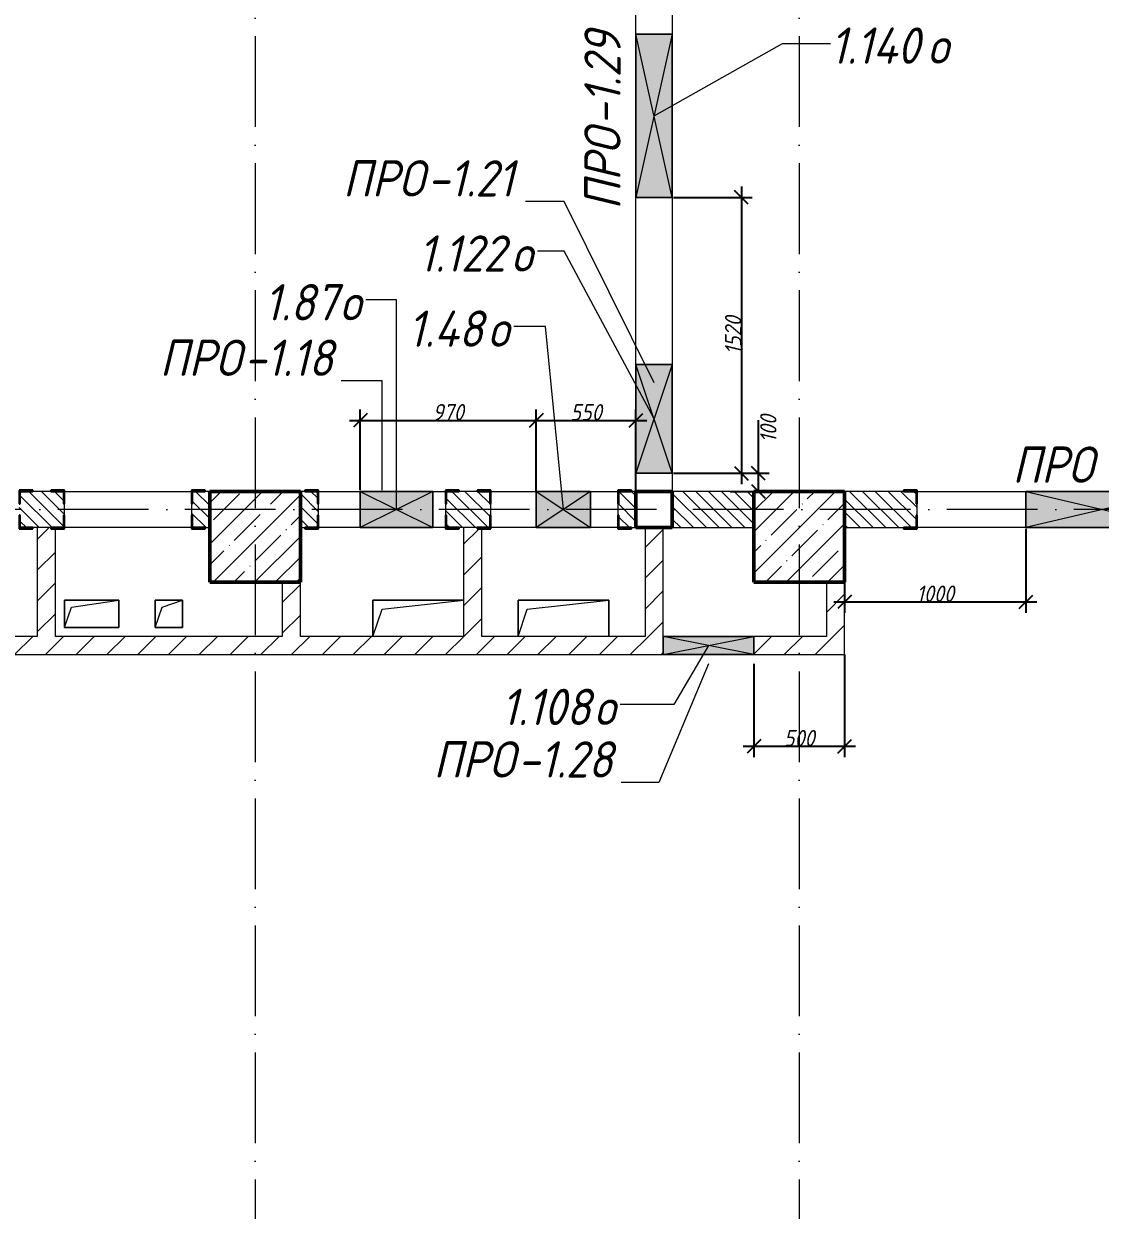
# Model space of a CAD drawing. Header units: millimetres. Extents: x -12989 to 629078, y -109036 to 555275.
# Drawn here: x 538688 to 544623, y 325110 to 331650 of the extents above; entities that cross this region are included whole.
import ezdxf

# ---------------------------------------------------------------- set-up
doc = ezdxf.new("R2010")
doc.units = ezdxf.units.MM
doc.linetypes.add('50_200_ШТРИХ_1Т_ш5_п1_п1_', pattern=[700, 500, -100, 0, -100])
for name, color, linetype, lineweight in [('A-____-____-DIMS', 7, 'Continuous', 9), ('A-DETL-GENF-OTLN', 7, 'Continuous', 9), ('A-FLOR-____-OTLN', 7, 'Continuous', 9), ('A-GENM-____-IDEN', 7, 'Continuous', 9), ('A-GENM-____-MCUT', 7, 'Continuous', 25), ('A-GENM-____-OTLN', 7, 'Continuous', 9), ('A-GENM-____-OTLN-1', 7, 'Continuous', 25), ('A-GLAZ-____-IDEN', 7, 'Continuous', 9), ('A-GLAZ-____-OTLN', 7, 'Continuous', 9), ('A-WALL-____-MCUT', 7, 'Continuous', 13), ('A-WALL-____-PATT-1', 7, 'Continuous', 9), ('A-WALL-FNSH-MCUT-1', 7, 'Continuous', 9), ('I-WALL-____-OTLN', 7, 'Continuous', 9), ('S-COLS-____-MCUT', 7, 'Continuous', 50), ('S-COLS-____-OTLN', 7, 'Continuous', 9), ('S-GRID-____-OTLN-1', 7, '50_200_ШТРИХ_1Т_ш5_п1_п1_', 9)]:
    doc.layers.add(name, color=color, linetype=linetype, lineweight=lineweight)
doc.styles.add('ISOCPEUR_I_11', font='isocpeui.ttf', dxfattribs={"width": 0.9, "height": 200})
doc.styles.add('ISOCPEUR_I_7', font='isocpeui.ttf', dxfattribs={"width": 0.9, "height": 90})
doc.dimstyles.new('ISO-1_8_0_9К_СРЕДНИЙ_Кладочные_1', dxfattribs={"dimscale": 304.8, "dimtxt": 89.638306, "dimasz": 0.246063, "dimexe": 0.19685, "dimexo": 0, "dimgap": 0, "dimtad": 1, "dimdec": 3, "dimrnd": 0.001, "dimdsep": 46, "dimtxsty": 'ISOCPEUR_I_7', "dimblk1": 'OBLIQUE', "dimblk2": 'OBLIQUE', "dimsah": 1, "dimcen": 0.09, "dimdle": 0.19685, "dimazin": 0, "dimtfac": 1, "dimtdec": 4, "dimtix": 1, "dimtmove": 0, "dimatfit": 3, "dimfxl": 1, "dimtvp": 1, "dimtolj": 1, "dimtzin": 0, "dimarcsym": 2})
doc.dimstyles.new('ISO-1_8_0_9К_СРЕДНИЙ_Кладочные_2', dxfattribs={"dimscale": 304.8, "dimtxt": 89.638306, "dimasz": 0.246063, "dimexe": 0.19685, "dimexo": 0, "dimgap": 0, "dimtad": 1, "dimdec": 3, "dimrnd": 0.001, "dimdsep": 46, "dimtxsty": 'ISOCPEUR_I_7', "dimblk1": 'OBLIQUE', "dimblk2": 'OBLIQUE', "dimsah": 1, "dimcen": 0.09, "dimdle": 0.19685, "dimazin": 0, "dimtfac": 1, "dimtdec": 4, "dimtix": 1, "dimtmove": 1, "dimatfit": 3, "dimfxl": 1, "dimtvp": 1, "dimtolj": 1, "dimtzin": 0, "dimarcsym": 2})
pattern_1 = [(135, (513013.31, 265891.49), (-35.35534, -35.35534), [])]
pattern_2 = [(45, (513013.31, 265891.49), (-84.85281, 84.85281), [])]

# ---------------------------------------------------------------- blocks, each defined once
blk = doc.blocks.new('BSC_Колонна _Прямоугольная - 500х500-V17-АР1_План отверстий 1 этажа в осях 1-64_Ю-ЯЯ')
at = {"layer": 'S-COLS-____-OTLN'}
h = blk.add_hatch(dxfattribs=at)
h.set_pattern_fill('FP_23', color=256, style=0, pattern_type=2)
h.set_pattern_definition([(45, (-26950, -62931.04), (-114.04925, 114.04925), []), (45, (-26835.95, -62931.04), (-114.04925, 114.04925), [201.613, -40.323, 3.353, -36.97])])
h.paths.add_polyline_path([(-250, -250), (250, -250), (250, 250), (-250, 250)], flags=0)
at = {"layer": 'S-COLS-____-MCUT'}
for p, q in [((250, 250), (-250, 250)), ((-250, 250), (-250, -250)), ((250, -250), (250, 250)), ((-250, -250), (250, -250))]:
    blk.add_line(p, q, dxfattribs=at)
blk = doc.blocks.new('BSC_Колонна _Прямоугольная - 500х500-V53-АР1_План отверстий 1 этажа в осях 1-64_Ю-ЯЯ')
at = {"layer": 'S-COLS-____-OTLN'}
h = blk.add_hatch(dxfattribs=at)
h.set_pattern_fill('FP_60', color=256, style=0, pattern_type=2)
h.set_pattern_definition([(45, (-29950, -62931.04), (-114.04925, 114.04925), []), (45, (-29835.95, -62931.04), (-114.04925, 114.04925), [201.613, -40.323, 3.353, -36.97])])
h.paths.add_polyline_path([(-250, -250), (250, -250), (250, 250), (-250, 250)], flags=0)
at = {"layer": 'S-COLS-____-MCUT'}
for p, q in [((250, 250), (-250, 250)), ((-250, 250), (-250, -250)), ((250, -250), (250, 250)), ((-250, -250), (250, -250))]:
    blk.add_line(p, q, dxfattribs=at)
blk = doc.blocks.new('Фахверк_СКБ_Уголок - 200_4010-27904266-АР1_План отверстий 1 этажа в осях 1-64_Ю-ЯЯ')
at = {"layer": 'A-GENM-____-MCUT'}
for p, q in [((125, 156), (50, 156)), ((50, 156), (50, 150)), ((50, 150), (119, 150)), ((119, 150), (119, 81)), ((125, 81), (125, 156)), ((119, 81), (125, 81)), ((125, 19), (119, 19)), ((119, 19), (119, -50)), ((125, -56), (125, 19)), ((119, -50), (50, -50)), ((50, -50), (50, -56)), ((50, -56), (125, -56))]:
    blk.add_line(p, q, dxfattribs=at)
blk = doc.blocks.new('Фахверк_СКБ_Уголок - 200_4010_1-27904659-АР1_План отверстий 1 этажа в осях 1-64_Ю-ЯЯ')
at = {"layer": 'A-GENM-____-MCUT'}
for p, q in [((125, 156), (50, 156)), ((50, 156), (50, 150)), ((50, 150), (119, 150)), ((119, 150), (119, 81)), ((125, 81), (125, 156)), ((119, 81), (125, 81)), ((125, 19), (119, 19)), ((119, 19), (119, -50)), ((125, -56), (125, 19)), ((119, -50), (50, -50)), ((50, -50), (50, -56)), ((50, -56), (125, -56))]:
    blk.add_line(p, q, dxfattribs=at)
blk = doc.blocks.new('Фахверк_СКБ_Уголок - 200_4010_1-27904896-АР1_План отверстий 1 этажа в осях 1-64_Ю-ЯЯ')
at = {"layer": 'A-GENM-____-MCUT'}
for p, q in [((200, 156), (125, 156)), ((125, 156), (125, 81)), ((131, 81), (131, 150)), ((131, 150), (200, 150)), ((200, 150), (200, 156)), ((125, 81), (131, 81)), ((131, 19), (125, 19)), ((125, 19), (125, -56)), ((131, -50), (131, 19)), ((125, -56), (200, -56)), ((200, -50), (131, -50)), ((200, -56), (200, -50))]:
    blk.add_line(p, q, dxfattribs=at)
blk = doc.blocks.new('Фахверк_СКБ_Уголок - 200_4010-27904286-АР1_План отверстий 1 этажа в осях 1-64_Ю-ЯЯ')
at = {"layer": 'A-GENM-____-MCUT'}
for p, q in [((200, 156), (125, 156)), ((125, 156), (125, 81)), ((131, 81), (131, 150)), ((131, 150), (200, 150)), ((200, 150), (200, 156)), ((125, 81), (131, 81)), ((131, 19), (125, 19)), ((125, 19), (125, -56)), ((131, -50), (131, 19)), ((125, -56), (200, -56)), ((200, -50), (131, -50)), ((200, -56), (200, -50))]:
    blk.add_line(p, q, dxfattribs=at)
blk = doc.blocks.new('AR_Отверстие прямоугольное _в плите_ - AR_Отверстие прямоугольное _в плите_-30229432-АР1_План отверстий 1 этажа в осях 1-64_Ю-ЯЯ')
at = {"layer": 'A-GENM-____-OTLN'}
for p, q in [((250, 100), (-250, 100)), ((-250, 100), (-250, -100)), ((-200, 50), (250, 100)), ((-250, -100), (-200, 50))]:
    blk.add_line(p, q, dxfattribs=at)
blk = doc.blocks.new('AR_Отверстие прямоугольное _в плите_ - AR_Отверстие прямоугольное _в плите_-V177-АР1_План отверстий 1 этажа в осях 1-64_Ю-ЯЯ')
at = {"layer": 'A-GENM-____-OTLN'}
for p, q in [((250, 100), (-250, 100)), ((-250, 100), (-250, -100)), ((-200, 50), (250, 100)), ((250, -100), (250, 100)), ((-250, -100), (-200, 50))]:
    blk.add_line(p, q, dxfattribs=at)
blk = doc.blocks.new('AR_Отверстие прямоугольное _в плите_ - AR_Отверстие прямоугольное _в плите_-30229441-АР1_План отверстий 1 этажа в осях 1-64_Ю-ЯЯ')
at = {"layer": 'A-GENM-____-OTLN'}
for p, q in [((150, 75), (-150, 75)), ((-150, 75), (-150, -75)), ((-112.5, 37.5), (150, 75)), ((150, -75), (150, 75)), ((-150, -75), (-112.5, 37.5)), ((-150, -75), (150, -75))]:
    blk.add_line(p, q, dxfattribs=at)
blk = doc.blocks.new('AR_Отверстие прямоугольное _в плите_ - AR_Отверстие прямоугольное _в плите_-30423627-АР1_План отверстий 1 этажа в осях 1-64_Ю-ЯЯ')
at = {"layer": 'A-GENM-____-OTLN'}
for p, q in [((75, 75), (-75, 75)), ((-75, 75), (-75, -75)), ((-37.5, 37.5), (75, 75)), ((75, -75), (75, 75)), ((-75, -75), (-37.5, 37.5)), ((-75, -75), (75, -75))]:
    blk.add_line(p, q, dxfattribs=at)
blk = doc.blocks.new('BSC_Колонна _Прямоугольная1 - 200х200 _металл_-35201515-АР1_План отверстий 1 этажа в осях 1-64_Ю-ЯЯ')
at = {"layer": 'S-COLS-____-MCUT'}
for p, q in [((100, 100), (-100, 100)), ((-100, 100), (-100, -100)), ((100, -100), (100, 100)), ((-100, -100), (100, -100))]:
    blk.add_line(p, q, dxfattribs=at)
blk = doc.blocks.new('AR_Отверстие прямоугольное _в стене_ - AR_Отверстие прямоугольное _в стене__ЭОМ-36396924-АР1_План отверстий 1 этажа в осях 1-64_Ю-ЯЯ')
at = {"layer": 'A-GLAZ-____-OTLN'}
blk.add_hatch(color=256, dxfattribs=at).paths.add_polyline_path([(200, -100), (200, 100), (-200, 100), (-200, -100)], flags=0)
at = {"layer": 'A-DETL-GENF-OTLN'}
for p, q in [((-200, -100), (-200, 100)), ((-200, 100), (200, 100)), ((200, 100), (-200, -100)), ((-200, 100), (200, -100)), ((200, 100), (-200, 100)), ((-200, 100), (-200, -100)), ((200, 100), (200, -100)), ((200, -100), (200, 100)), ((200, -100), (-200, -100)), ((-200, -100), (200, -100))]:
    blk.add_line(p, q, dxfattribs=at)
blk = doc.blocks.new('AR_Отверстие прямоугольное _в стене__БезПР - AR_Отверстие прямоугольное _в стене__БезПР-36392850-АР1_План отверстий 1 этажа в осях 1-64_Ю-ЯЯ')
at = {"layer": 'A-GLAZ-____-OTLN'}
blk.add_hatch(color=256, dxfattribs=at).paths.add_polyline_path([(150, -100), (150, 100), (-150, 100), (-150, -100)], flags=0)
at = {"layer": 'A-DETL-GENF-OTLN'}
for p, q in [((-150, -100), (-150, 100)), ((-150, 100), (150, 100)), ((150, 100), (-150, -100)), ((-150, 100), (150, -100)), ((150, 100), (-150, 100)), ((-150, 100), (-150, -100)), ((150, 100), (150, -100)), ((150, -100), (150, 100)), ((150, -100), (-150, -100)), ((-150, -100), (150, -100))]:
    blk.add_line(p, q, dxfattribs=at)
blk = doc.blocks.new('AR_Отверстие прямоугольное _в стене_ - AR_Отверстие прямоугольное _в стене__ЭОМ-36399535-АР1_План отверстий 1 этажа в осях 1-64_Ю-ЯЯ')
at = {"layer": 'A-GLAZ-____-OTLN'}
blk.add_hatch(color=256, dxfattribs=at).paths.add_polyline_path([(300, 100), (-300, 100), (-300, -100), (300, -100)], flags=0)
at = {"layer": 'A-DETL-GENF-OTLN'}
for p, q in [((-300, -100), (-300, 100)), ((-300, 100), (300, 100)), ((300, 100), (-300, -100)), ((-300, 100), (300, -100)), ((300, 100), (-300, 100)), ((-300, 100), (-300, -100)), ((300, 100), (300, -100)), ((300, -100), (300, 100)), ((300, -100), (-300, -100)), ((-300, -100), (300, -100))]:
    blk.add_line(p, q, dxfattribs=at)
blk = doc.blocks.new('AR_Отверстие прямоугольное _в стене_ - AR_Отверстие прямоугольное _в стене__ОВ-36689416-АР1_План отверстий 1 этажа в осях 1-64_Ю-ЯЯ')
at = {"layer": 'A-GLAZ-____-OTLN'}
blk.add_hatch(color=256, dxfattribs=at).paths.add_polyline_path([(-250, 50), (-250, -50), (250, -50), (250, 50)], flags=0)
at = {"layer": 'A-DETL-GENF-OTLN'}
for p, q in [((-250, -50), (-250, 50)), ((-250, 50), (250, 50)), ((250, 50), (-250, -50)), ((-250, 50), (250, -50)), ((250, 50), (-250, 50)), ((-250, 50), (-250, -50)), ((250, 50), (250, -50)), ((250, -50), (250, 50)), ((250, -50), (-250, -50)), ((-250, -50), (250, -50))]:
    blk.add_line(p, q, dxfattribs=at)
blk = doc.blocks.new('AR_Отверстие прямоугольное _в стене_ - AR_Отверстие прямоугольное _в стене__ОВ-36666481-АР1_План отверстий 1 этажа в осях 1-64_Ю-ЯЯ')
at = {"layer": 'A-GLAZ-____-OTLN'}
blk.add_hatch(color=256, dxfattribs=at).paths.add_polyline_path([(425, -100), (425, 100), (-425, 100), (-425, -100)], flags=0)
at = {"layer": 'A-DETL-GENF-OTLN'}
for p, q in [((-425, -100), (-425, 100)), ((-425, 100), (425, 100)), ((425, 100), (-425, -100)), ((-425, 100), (425, -100)), ((425, 100), (-425, 100)), ((-425, 100), (-425, -100)), ((425, 100), (425, -100)), ((425, -100), (425, 100)), ((425, -100), (-425, -100)), ((-425, -100), (425, -100))]:
    blk.add_line(p, q, dxfattribs=at)
blk = doc.blocks.new('AR_Отверстие прямоугольное _в стене_ - AR_Отверстие прямоугольное _в стене__ОВ-36717341-АР1_План отверстий 1 этажа в осях 1-64_Ю-ЯЯ')
at = {"layer": 'A-GLAZ-____-OTLN'}
blk.add_hatch(color=256, dxfattribs=at).paths.add_polyline_path([(450, 100), (-450, 100), (-450, -100), (450, -100)], flags=0)
at = {"layer": 'A-DETL-GENF-OTLN'}
for p, q in [((-450, -100), (-450, 100)), ((-450, 100), (450, 100)), ((450, 100), (-450, -100)), ((-450, 100), (450, -100)), ((450, 100), (-450, 100)), ((-450, 100), (-450, -100)), ((450, 100), (450, -100)), ((450, -100), (450, 100)), ((450, -100), (-450, -100)), ((-450, -100), (450, -100))]:
    blk.add_line(p, q, dxfattribs=at)
blk = doc.blocks.new('_Oblique')
at = {"color": 0, "linetype": 'ByBlock', "lineweight": -2}
blk.add_line((-0.5, -0.5), (0.5, 0.5), dxfattribs=at)
blk = doc.blocks.new('*D5615')
at = {"layer": 'A-____-____-DIMS', "color": 0, "lineweight": -2, "transparency": 16777216}
for p, q in [((540543.3, 329078.5), (540543.3, 329523.3)), ((541513.3, 329072.5), (541513.3, 329523.3)), ((540483.3, 329463.3), (541573.3, 329463.3))]:
    blk.add_line(p, q, dxfattribs=at)
at = {"layer": 'Defpoints', "color": 0, "transparency": 16777216}
for p in [(541513.3, 329463.3), (540543.3, 329078.5), (541513.3, 329072.5)]:
    blk.add_point(p, dxfattribs=at)
at = {"layer": 'A-____-____-DIMS', "color": 0, "lineweight": -2, "transparency": 16777216, "xscale": 75, "yscale": 75, "zscale": 75, "rotation": 180}
blk.add_blockref('_Oblique', (540543.3, 329463.3), dxfattribs=at)
at = {"layer": 'A-____-____-DIMS', "color": 0, "lineweight": -2, "transparency": 16777216, "xscale": 75, "yscale": 75, "zscale": 75}
blk.add_blockref('_Oblique', (541513.3, 329463.3), dxfattribs=at)
at = {"layer": 'A-____-____-DIMS', "color": 0, "transparency": 16777216, "insert": (541028.3, 329508.9), "char_height": 90, "width": 409.578, "attachment_point": 5, "style": 'ISOCPEUR_I_7'}
blk.add_mtext('\\A1;970', dxfattribs=at)
blk = doc.blocks.new('*D5616')
at = {"layer": 'A-____-____-DIMS', "color": 0, "lineweight": -2, "transparency": 16777216}
for p, q in [((541513.3, 329072.5), (541513.3, 329523.3)), ((542063.3, 329072.5), (542063.3, 329523.3)), ((541453.3, 329463.3), (542123.3, 329463.3))]:
    blk.add_line(p, q, dxfattribs=at)
at = {"layer": 'Defpoints', "color": 0, "transparency": 16777216}
for p in [(542063.3, 329463.3), (541513.3, 329072.5), (542063.3, 329072.5)]:
    blk.add_point(p, dxfattribs=at)
at = {"layer": 'A-____-____-DIMS', "color": 0, "lineweight": -2, "transparency": 16777216, "xscale": 75, "yscale": 75, "zscale": 75, "rotation": 180}
blk.add_blockref('_Oblique', (541513.3, 329463.3), dxfattribs=at)
at = {"layer": 'A-____-____-DIMS', "color": 0, "lineweight": -2, "transparency": 16777216, "xscale": 75, "yscale": 75, "zscale": 75}
blk.add_blockref('_Oblique', (542063.3, 329463.3), dxfattribs=at)
at = {"layer": 'A-____-____-DIMS', "color": 0, "transparency": 16777216, "insert": (541788.3, 329508.3), "char_height": 90, "width": 409.578, "attachment_point": 5, "style": 'ISOCPEUR_I_7'}
blk.add_mtext('\\A1;550', dxfattribs=at)
blk = doc.blocks.new('*D5620')
at = {"layer": 'A-____-____-DIMS', "color": 0, "lineweight": -2, "transparency": 16777216}
for p, q in [((542644.3, 330752.5), (542644.3, 329112.5)), ((542269.3, 330692.5), (542704.3, 330692.5)), ((542269.3, 329172.5), (542704.3, 329172.5))]:
    blk.add_line(p, q, dxfattribs=at)
at = {"layer": 'Defpoints', "color": 0, "transparency": 16777216}
for p in [(542269.3, 330692.5), (542269.3, 329172.5), (542644.3, 329172.5)]:
    blk.add_point(p, dxfattribs=at)
at = {"layer": 'A-____-____-DIMS', "color": 0, "lineweight": -2, "transparency": 16777216, "xscale": 75, "yscale": 75, "zscale": 75}
for p, rotation in [((542644.3, 330692.5), 90), ((542644.3, 329172.5), 270)]:
    blk.add_blockref('_Oblique', p, dxfattribs=dict(at, rotation=rotation))
at = {"layer": 'A-____-____-DIMS', "color": 0, "transparency": 16777216, "insert": (542599.3, 329932.5), "char_height": 90, "width": 504.733, "attachment_point": 5, "rotation": 90, "style": 'ISOCPEUR_I_7'}
blk.add_mtext('\\A1;1520', dxfattribs=at)
blk = doc.blocks.new('*D5621')
at = {"layer": 'A-____-____-DIMS', "color": 0, "lineweight": -2, "transparency": 16777216}
for p, q in [((542737.9, 329172.5), (542737.9, 329465.7)), ((542737.9, 329072.5), (542737.9, 329232.5)), ((542269.3, 329172.5), (542797.9, 329172.5)), ((542583.3, 329072.5), (542797.9, 329072.5))]:
    blk.add_line(p, q, dxfattribs=at)
at = {"layer": 'Defpoints', "color": 0, "transparency": 16777216}
for p in [(542269.3, 329172.5), (542583.3, 329072.5), (542737.9, 329072.5)]:
    blk.add_point(p, dxfattribs=at)
at = {"layer": 'A-____-____-DIMS', "color": 0, "lineweight": -2, "transparency": 16777216, "xscale": 75, "yscale": 75, "zscale": 75}
for p, rotation in [((542737.9, 329172.5), 90), ((542737.9, 329072.5), 270)]:
    blk.add_blockref('_Oblique', p, dxfattribs=dict(at, rotation=rotation))
at = {"layer": 'A-____-____-DIMS', "color": 0, "transparency": 16777216, "insert": (542748, 329341.6), "char_height": 90, "width": 368.207, "attachment_point": 1, "rotation": 90, "line_spacing_factor": 1.149209, "style": 'ISOCPEUR_I_7'}
blk.add_mtext('\\A1;100', dxfattribs=at)
blk = doc.blocks.new('*D5627')
at = {"layer": 'A-____-____-DIMS', "color": 0, "lineweight": -2, "transparency": 16777216}
for p, q in [((544213.3, 328866.5), (544213.3, 328403.4)), ((543213.3, 328572.5), (543213.3, 328403.4)), ((543153.3, 328463.4), (544273.3, 328463.4))]:
    blk.add_line(p, q, dxfattribs=at)
at = {"layer": 'Defpoints', "color": 0, "transparency": 16777216}
for p in [(544213.3, 328866.5), (543213.3, 328572.5), (544213.3, 328463.4)]:
    blk.add_point(p, dxfattribs=at)
at = {"layer": 'A-____-____-DIMS', "color": 0, "lineweight": -2, "transparency": 16777216, "xscale": 75, "yscale": 75, "zscale": 75, "rotation": 180}
blk.add_blockref('_Oblique', (543213.3, 328463.4), dxfattribs=at)
at = {"layer": 'A-____-____-DIMS', "color": 0, "lineweight": -2, "transparency": 16777216, "xscale": 75, "yscale": 75, "zscale": 75}
blk.add_blockref('_Oblique', (544213.3, 328463.4), dxfattribs=at)
at = {"layer": 'A-____-____-DIMS', "color": 0, "transparency": 16777216, "insert": (543713.3, 328508.4), "char_height": 90, "width": 504.733, "attachment_point": 5, "style": 'ISOCPEUR_I_7'}
blk.add_mtext('\\A1;1000', dxfattribs=at)
blk = doc.blocks.new('*D5631')
at = {"layer": 'A-____-____-DIMS', "color": 0, "lineweight": -2, "transparency": 16777216}
for p, q in [((543213.3, 328172.5), (543213.3, 327607.3)), ((542713.3, 328122.5), (542713.3, 327607.3)), ((542653.3, 327667.3), (543273.3, 327667.3))]:
    blk.add_line(p, q, dxfattribs=at)
at = {"layer": 'Defpoints', "color": 0, "transparency": 16777216}
for p in [(543213.3, 328172.5), (542713.3, 328122.5), (543213.3, 327667.3)]:
    blk.add_point(p, dxfattribs=at)
at = {"layer": 'A-____-____-DIMS', "color": 0, "lineweight": -2, "transparency": 16777216, "xscale": 75, "yscale": 75, "zscale": 75, "rotation": 180}
blk.add_blockref('_Oblique', (542713.3, 327667.3), dxfattribs=at)
at = {"layer": 'A-____-____-DIMS', "color": 0, "lineweight": -2, "transparency": 16777216, "xscale": 75, "yscale": 75, "zscale": 75}
blk.add_blockref('_Oblique', (543213.3, 327667.3), dxfattribs=at)
at = {"layer": 'A-____-____-DIMS', "color": 0, "transparency": 16777216, "insert": (542963.3, 327712.3), "char_height": 90, "width": 409.578, "attachment_point": 5, "style": 'ISOCPEUR_I_7'}
blk.add_mtext('\\A1;500', dxfattribs=at)

msp = doc.modelspace()

# ---------------------------------------------------------------- hatches: boundary and pattern name
at = {"layer": 'A-WALL-____-PATT-1'}
h = msp.add_hatch(dxfattribs=at)
h.set_pattern_fill('FP_6', color=256, style=0, pattern_type=2)
h.set_pattern_definition(pattern_1)
h.paths.add_polyline_path([(539688.3109, 328872.5335), (539713.3109, 328872.5335), (539713.3109, 329072.5335), (539619.3109, 329072.5335), (539619.3109, 329003.5335), (539613.3109, 329003.5335), (539613.3109, 328941.5335), (539619.3109, 328941.5335), (539619.3109, 328872.5335)], flags=0)
h.paths.add_polyline_path([(537888.3109, 328872.5335), (537957.3109, 328872.5335), (537957.3109, 328941.5335), (537963.3109, 328941.5335), (537963.3109, 329003.5335), (537957.3109, 329003.5335), (537957.3109, 329072.5335), (537049.3109, 329072.5335), (537049.3109, 329003.5335), (537043.3109, 329003.5335), (537043.3109, 328941.5335), (537049.3109, 328941.5335), (537049.3109, 328872.5335), (537793.3109, 328872.5335)], flags=0)
h.paths.add_polyline_path([(538763.3109, 328872.5335), (538907.3109, 328872.5335), (538907.3109, 328941.5335), (538913.3109, 328941.5335), (538913.3109, 329003.5335), (538907.3109, 329003.5335), (538907.3109, 329072.5335), (538669.3109, 329072.5335), (538669.3109, 329003.5335), (538663.3109, 329003.5335), (538663.3109, 328941.5335), (538669.3109, 328941.5335), (538669.3109, 328872.5335), (538738.3109, 328872.5335)], flags=0)
h.paths.add_polyline_path([(534213.3109, 328872.5335), (536137.3109, 328873.1553), (536137.3109, 328941.5335), (536143.3109, 328941.5335), (536143.3109, 329003.5335), (536137.3109, 329003.5335), (536137.3109, 329072.5335), (534213.3109, 329072.5335)], flags=0)
h = msp.add_hatch(dxfattribs=at)
h.set_pattern_fill('FP_6', color=256, style=0, pattern_type=2)
h.set_pattern_definition(pattern_1)
h.paths.add_polyline_path([(541969.3109, 328872.5335), (542063.3109, 328872.5335), (542063.3109, 329072.5335), (541969.3109, 329072.5335), (541969.3109, 329003.5335), (541963.3109, 329003.5335), (541963.3109, 328941.5335), (541969.3109, 328941.5335)], flags=0)
h.paths.add_polyline_path([(542263.3109, 328872.5335), (542713.3109, 328872.5335), (542713.3109, 329072.5335), (542263.3109, 329072.5335), (542263.3109, 328992.5335)], flags=0)
h.paths.add_polyline_path([(541113.3109, 328872.5335), (541257.3109, 328872.5335), (541257.3109, 328941.5335), (541263.3109, 328941.5335), (541263.3109, 329003.5335), (541257.3109, 329003.5335), (541257.3109, 329072.5335), (541019.3109, 329072.5335), (541019.3109, 329003.5335), (541013.3109, 329003.5335), (541013.3109, 328941.5335), (541019.3109, 328941.5335), (541019.3109, 328872.5335), (541088.3109, 328872.5335)], flags=0)
h.paths.add_polyline_path([(540238.3109, 328872.5335), (540307.3109, 328872.5335), (540307.3109, 328941.5335), (540313.3109, 328941.5335), (540313.3109, 329003.5335), (540307.3109, 329003.5335), (540307.3109, 329072.5335), (540213.3109, 329072.5335), (540213.3109, 328872.5335)], flags=0)
h = msp.add_hatch(dxfattribs=at)
h.set_pattern_fill('FP_6', color=256, style=0, pattern_type=2)
h.set_pattern_definition(pattern_1)
h.paths.add_polyline_path([(548347.9155, 328872.5335), (548713.3109, 328872.5335), (548713.3109, 329072.5335), (548069.3109, 329072.5335), (548069.3109, 329003.5335), (548063.3109, 329003.5335), (548063.3109, 328941.5335), (548069.3109, 328941.5335), (548069.3109, 328872.5335), (548138.3109, 328872.5335)], flags=0)
h.paths.add_polyline_path([(546580.4148, 328872.5335), (547157.3109, 328873.1822), (547157.3109, 328941.5335), (547163.3109, 328941.5335), (547163.3109, 329003.5335), (547157.3109, 329003.5335), (547157.3109, 329072.5335), (546483.3109, 329072.5335), (546483.3109, 328872.5335)], flags=0)
h.paths.add_polyline_path([(545388.3109, 328872.5335), (545783.3109, 328872.5335), (545783.3109, 329072.5335), (545319.3109, 329071.8849), (545319.3109, 329003.5335), (545313.3109, 329003.5335), (545313.3109, 328941.5335), (545319.3109, 328941.5335), (545319.3109, 328872.5335)], flags=0)
h.paths.add_polyline_path([(543607.3109, 328872.5335), (543607.3109, 328941.5335), (543613.3109, 328941.5335), (543613.3109, 329003.5335), (543607.3109, 329003.5335), (543607.3109, 329072.5335), (543213.3109, 329072.5335), (543213.3109, 328872.5335), (543538.3109, 328872.5335)], flags=0)
h = msp.add_hatch(dxfattribs=at)
h.set_pattern_fill('FP_4', color=256, style=0, pattern_type=2)
h.set_pattern_definition(pattern_2)
h.paths.add_polyline_path([(538863.3109, 328272.5335), (538863.3109, 328866.5335), (538838.3109, 328866.5335), (538838.3109, 328872.5335), (538763.3109, 328872.5335), (538763.3109, 328272.5335), (538838.3109, 328272.5335)], flags=0)
h = msp.add_hatch(dxfattribs=at)
h.set_pattern_fill('FP_4', color=256, style=0, pattern_type=2)
h.set_pattern_definition(pattern_2)
h.paths.add_polyline_path([(541113.3109, 328272.5335), (541213.3109, 328272.5335), (541213.3109, 328866.5335), (541188.3109, 328866.5335), (541188.3109, 328872.5335), (541113.3109, 328872.5335), (541113.3109, 328866.5335)], flags=0)
h = msp.add_hatch(dxfattribs=at)
h.set_pattern_fill('FP_4', color=256, style=0, pattern_type=2)
h.set_pattern_definition(pattern_2)
h.paths.add_polyline_path([(542213.3109, 328272.5335), (542213.3109, 328872.5335), (542113.3109, 328872.5335), (542113.3109, 328272.5335)], flags=0)
h = msp.add_hatch(dxfattribs=at)
h.set_pattern_fill('FP_4', color=256, style=0, pattern_type=2)
h.set_pattern_definition(pattern_2)
h.paths.add_polyline_path([(540213.3109, 328272.5335), (540213.3109, 328572.5335), (540113.3109, 328572.5335), (540113.3109, 328272.5335)], flags=0)
h = msp.add_hatch(dxfattribs=at)
h.set_pattern_fill('FP_4', color=256, style=0, pattern_type=2)
h.set_pattern_definition(pattern_2)
h.paths.add_polyline_path([(543213.3109, 328272.5335), (543213.3109, 328572.5335), (543113.3109, 328572.5335), (543113.3109, 328272.5335)], flags=0)
h = msp.add_hatch(dxfattribs=at)
h.set_pattern_fill('FP_4', color=256, style=0, pattern_type=2)
h.set_pattern_definition(pattern_2)
h.paths.add_polyline_path([(543213.3109, 328172.5335), (543213.3109, 328272.5335), (542713.3109, 328272.5335), (542713.3109, 328172.5335), (543045.4135, 328172.5335)], flags=0)
h.paths.add_polyline_path([(542213.3109, 328172.5335), (542213.3109, 328272.5335), (537893.3109, 328272.5335), (537893.3109, 328172.5335), (541277.9128, 328172.5335)], flags=0)

# ---------------------------------------------------------------- linework, layer by layer
at = {"layer": 'A-FLOR-____-OTLN'}
for p, q in [((538913.3109, 328472.5335), (539213.3109, 328472.5335)), ((538913.3109, 328322.5335), (538913.3109, 328472.5335)), ((539213.3109, 328472.5335), (539213.3109, 328322.5335)), ((539413.3109, 328472.5335), (539563.3109, 328472.5335)), ((539413.3109, 328322.5335), (539413.3109, 328472.5335)), ((539563.3109, 328472.5335), (539563.3109, 328322.5335)), ((540613.3109, 328472.5335), (541113.3109, 328472.5335)), ((540613.3109, 328272.5335), (540613.3109, 328472.5335)), ((541413.3109, 328472.5335), (541913.3109, 328472.5335)), ((541413.3109, 328272.5335), (541413.3109, 328472.5335)), ((541913.3109, 328472.5335), (541913.3109, 328272.5335)), ((539213.3109, 328322.5335), (538913.3109, 328322.5335)), ((539563.3109, 328322.5335), (539413.3109, 328322.5335))]:
    msp.add_line(p, q, dxfattribs=at)
at = {"layer": 'A-GENM-____-IDEN'}
for p, q in [((541667.8062, 330670.3366), (541454.3822, 330670.3366)), ((542163.3109, 329670.6864), (541667.8062, 330670.3366)), ((540663.3109, 329681.5232), (540438.6457, 329681.5232)), ((540663.3109, 329078.5335), (540663.3109, 329681.5232)), ((542463.3109, 328122.5335), (542188.8677, 327467.9105)), ((542188.8677, 327467.9105), (541982.3202, 327467.9105))]:
    msp.add_line(p, q, dxfattribs=at)
at = {"layer": 'A-GLAZ-____-IDEN'}
for p, q in [((542163.3109, 331142.5335), (542871.437, 331541.8366)), ((542871.437, 331541.8366), (543135.0321, 331541.8366)), ((541667.8062, 330395.7966), (541519.6268, 330395.7966)), ((542163.3109, 329472.5335), (541667.8062, 330395.7966)), ((540743.3109, 330127.2003), (540574.4158, 330127.2003)), ((540743.3109, 328972.5335), (540743.3109, 330127.2003)), ((541565.0222, 329981.4793), (541390.7549, 329981.4793)), ((541663.3109, 328972.5335), (541565.0222, 329981.4793)), ((542463.3109, 328222.5335), (542272.0571, 327896.8858)), ((542272.0571, 327896.8858), (541976.4733, 327896.8858))]:
    msp.add_line(p, q, dxfattribs=at)
at = {"layer": 'A-WALL-____-MCUT'}
for p, q in [((538838.3109, 329072.5335), (538738.3109, 329072.5335)), ((539713.3109, 329072.5335), (539688.3109, 329072.5335)), ((540238.3109, 329072.5335), (540213.3109, 329072.5335)), ((541188.3109, 329072.5335), (541088.3109, 329072.5335)), ((542063.3109, 329072.5335), (542038.3109, 329072.5335)), ((542713.3109, 329072.5335), (542263.3109, 329072.5335)), ((543538.3109, 329072.5335), (543213.3109, 329072.5335)), ((538913.3109, 328941.5335), (538913.3109, 329003.5335)), ((539613.3109, 329003.5335), (539613.3109, 328941.5335)), ((540313.3109, 328941.5335), (540313.3109, 329003.5335)), ((541013.3109, 329003.5335), (541013.3109, 328941.5335)), ((541263.3109, 328941.5335), (541263.3109, 329003.5335)), ((541963.3109, 329003.5335), (541963.3109, 328941.5335)), ((543613.3109, 328941.5335), (543613.3109, 329003.5335)), ((538838.3109, 328872.5335), (538738.3109, 328872.5335)), ((539688.3109, 328872.5335), (539713.3109, 328872.5335)), ((540213.3109, 328872.5335), (540238.3109, 328872.5335)), ((541188.3109, 328872.5335), (541088.3109, 328872.5335)), ((542038.3109, 328872.5335), (542063.3109, 328872.5335)), ((542263.3109, 328872.5335), (542713.3109, 328872.5335)), ((543213.3109, 328872.5335), (543538.3109, 328872.5335))]:
    msp.add_line(p, q, dxfattribs=at)
at = {"layer": 'A-WALL-FNSH-MCUT-1'}
for p, q in [((538763.3109, 328872.5335), (538763.3109, 328272.5335)), ((538863.3109, 328272.5335), (538863.3109, 328866.5335)), ((541113.3109, 328872.5335), (541113.3109, 328272.5335)), ((541213.3109, 328272.5335), (541213.3109, 328866.5335)), ((542113.3109, 328872.5335), (542113.3109, 328272.5335)), ((542213.3109, 328272.5335), (542213.3109, 328872.5335)), ((540113.3109, 328572.5335), (540113.3109, 328272.5335)), ((540213.3109, 328272.5335), (540213.3109, 328572.5335)), ((543113.3109, 328572.5335), (543113.3109, 328272.5335)), ((543213.3109, 328172.5335), (543213.3109, 328572.5335)), ((538763.3109, 328272.5335), (537893.3109, 328272.5335)), ((540113.3109, 328272.5335), (538863.3109, 328272.5335)), ((541113.3109, 328272.5335), (540213.3109, 328272.5335)), ((542113.3109, 328272.5335), (541213.3109, 328272.5335)), ((543113.3109, 328272.5335), (542713.3109, 328272.5335)), ((537693.3109, 328172.5335), (542213.3109, 328172.5335)), ((542713.3109, 328172.5335), (543213.3109, 328172.5335))]:
    msp.add_line(p, q, dxfattribs=at)
at = {"layer": 'I-WALL-____-OTLN'}
for p, q in [((542063.3109, 331592.5335), (542063.3109, 333072.5335)), ((542263.3109, 333072.5335), (542263.3109, 331592.5335)), ((542063.3109, 329772.5335), (542063.3109, 330692.5335)), ((542263.3109, 330692.5335), (542263.3109, 329772.5335)), ((542063.3109, 329072.5335), (542063.3109, 329172.5335)), ((542263.3109, 329172.5335), (542263.3109, 329072.5335)), ((538913.3109, 329072.5335), (539613.3109, 329072.5335)), ((540313.3109, 329072.5335), (540543.3109, 329072.5335)), ((540943.3109, 329072.5335), (541013.3109, 329072.5335)), ((541263.3109, 329072.5335), (541513.3109, 329072.5335)), ((541813.3109, 329072.5335), (541963.3109, 329072.5335)), ((543613.3109, 329072.5335), (544213.3109, 329072.5335)), ((539613.3109, 328872.5335), (538913.3109, 328872.5335)), ((540543.3109, 328872.5335), (540313.3109, 328872.5335)), ((541013.3109, 328872.5335), (540943.3109, 328872.5335)), ((541513.3109, 328872.5335), (541263.3109, 328872.5335)), ((541963.3109, 328872.5335), (541813.3109, 328872.5335)), ((544213.3109, 328872.5335), (543613.3109, 328872.5335))]:
    msp.add_line(p, q, dxfattribs=at)
at = {"layer": 'S-GRID-____-OTLN-1'}
for p, q in [((539963.3109, 356784.3429), (539963.3109, 318783.0794)), ((542963.3109, 356784.3429), (542963.3109, 318783.0794)), ((617087.7175, 328972.5335), (508344.5407, 328972.5335))]:
    msp.add_line(p, q, dxfattribs=at)

# ---------------------------------------------------------------- block references
at = {"layer": 'A-GENM-____-OTLN'}
for name, p in [('AR_Отверстие прямоугольное _в плите_ - AR_Отверстие прямоугольное _в плите_-30229441-АР1_План отверстий 1 этажа в осях 1-64_Ю-ЯЯ', (539063.3109, 328397.5335)), ('AR_Отверстие прямоугольное _в плите_ - AR_Отверстие прямоугольное _в плите_-30423627-АР1_План отверстий 1 этажа в осях 1-64_Ю-ЯЯ', (539488.3109, 328397.5335)), ('AR_Отверстие прямоугольное _в плите_ - AR_Отверстие прямоугольное _в плите_-30229432-АР1_План отверстий 1 этажа в осях 1-64_Ю-ЯЯ', (540863.3109, 328372.5335)), ('AR_Отверстие прямоугольное _в плите_ - AR_Отверстие прямоугольное _в плите_-V177-АР1_План отверстий 1 этажа в осях 1-64_Ю-ЯЯ', (541663.3109, 328372.5335))]:
    msp.add_blockref(name, p, dxfattribs=at)
at = {"layer": 'A-GENM-____-OTLN-1', "rotation": 180}
for name, p in [('Фахверк_СКБ_Уголок - 200_4010_1-27904659-АР1_План отверстий 1 этажа в осях 1-64_Ю-ЯЯ', (538788.3109, 329022.5335)), ('Фахверк_СКБ_Уголок - 200_4010_1-27904896-АР1_План отверстий 1 этажа в осях 1-64_Ю-ЯЯ', (540438.3109, 329022.5335)), ('Фахверк_СКБ_Уголок - 200_4010_1-27904896-АР1_План отверстий 1 этажа в осях 1-64_Ю-ЯЯ', (541388.3109, 329022.5335))]:
    msp.add_blockref(name, p, dxfattribs=at)
at = {"layer": 'A-GENM-____-OTLN-1'}
for name, p in [('Фахверк_СКБ_Уголок - 200_4010-27904266-АР1_План отверстий 1 этажа в осях 1-64_Ю-ЯЯ', (538788.3109, 328922.5335)), ('Фахверк_СКБ_Уголок - 200_4010_1-27904896-АР1_План отверстий 1 этажа в осях 1-64_Ю-ЯЯ', (539488.3109, 328922.5335)), ('Фахверк_СКБ_Уголок - 200_4010-27904286-АР1_План отверстий 1 этажа в осях 1-64_Ю-ЯЯ', (540888.3109, 328922.5335)), ('Фахверк_СКБ_Уголок - 200_4010_1-27904896-АР1_План отверстий 1 этажа в осях 1-64_Ю-ЯЯ', (541838.3109, 328922.5335)), ('Фахверк_СКБ_Уголок - 200_4010-27904266-АР1_План отверстий 1 этажа в осях 1-64_Ю-ЯЯ', (543488.3109, 328922.5335))]:
    msp.add_blockref(name, p, dxfattribs=at)
at = {"layer": 'A-GLAZ-____-OTLN'}
for name, p, rotation in [('AR_Отверстие прямоугольное _в стене_ - AR_Отверстие прямоугольное _в стене__ОВ-36717341-АР1_План отверстий 1 этажа в осях 1-64_Ю-ЯЯ', (542163.3109, 331142.5335), 269.9999999999999), ('AR_Отверстие прямоугольное _в стене_ - AR_Отверстие прямоугольное _в стене__ЭОМ-36399535-АР1_План отверстий 1 этажа в осях 1-64_Ю-ЯЯ', (542163.3109, 329472.5335), 269.9999999999999), ('AR_Отверстие прямоугольное _в стене_ - AR_Отверстие прямоугольное _в стене__ОВ-36689416-АР1_План отверстий 1 этажа в осях 1-64_Ю-ЯЯ', (542463.3109, 328222.5335), 180)]:
    msp.add_blockref(name, p, dxfattribs=dict(at, rotation=rotation))
for name, p in [('AR_Отверстие прямоугольное _в стене_ - AR_Отверстие прямоугольное _в стене__ЭОМ-36396924-АР1_План отверстий 1 этажа в осях 1-64_Ю-ЯЯ', (540743.3109, 328972.5335)), ('AR_Отверстие прямоугольное _в стене__БезПР - AR_Отверстие прямоугольное _в стене__БезПР-36392850-АР1_План отверстий 1 этажа в осях 1-64_Ю-ЯЯ', (541663.3109, 328972.5335)), ('AR_Отверстие прямоугольное _в стене_ - AR_Отверстие прямоугольное _в стене__ОВ-36666481-АР1_План отверстий 1 этажа в осях 1-64_Ю-ЯЯ', (544638.3109, 328972.5335))]:
    msp.add_blockref(name, p, dxfattribs=at)
at = {"layer": 'S-COLS-____-OTLN'}
for name, p in [('BSC_Колонна _Прямоугольная - 500х500-V17-АР1_План отверстий 1 этажа в осях 1-64_Ю-ЯЯ', (539963.3109, 328822.5335)), ('BSC_Колонна _Прямоугольная - 500х500-V53-АР1_План отверстий 1 этажа в осях 1-64_Ю-ЯЯ', (542963.3109, 328822.5335))]:
    msp.add_blockref(name, p, dxfattribs=at)
at = {"layer": 'S-COLS-____-OTLN', "rotation": 270.0000000000001}
msp.add_blockref('BSC_Колонна _Прямоугольная1 - 200х200 _металл_-35201515-АР1_План отверстий 1 этажа в осях 1-64_Ю-ЯЯ', (542163.3109, 328972.5335), dxfattribs=at)

# ---------------------------------------------------------------- texts
at = {"layer": 'A-GENM-____-IDEN', "char_height": 200, "attachment_point": 1, "rotation": 90, "style": 'ISOCPEUR_I_11'}
for s, insert, width in [('-1.29', (541778.756, 331088.7706), 663.79725), ('ПРО', (541778.756, 330624.4269), 562.784625)]:
    msp.add_mtext(s, dxfattribs=dict(at, insert=insert, width=width))
at = {"layer": 'A-GENM-____-IDEN', "char_height": 200, "attachment_point": 1, "style": 'ISOCPEUR_I_11'}
for s, insert, width in [('ПРО', (540447.7567, 330897.4528), 562.784625), ('-1.21', (540912.1005, 330897.4528), 620.506125), ('ПРО', (539437.9767, 329908.6393), 562.784625), ('-1.18', (539902.3204, 329908.6393), 620.506125), ('ПРО', (544137.7542, 329319.6497), 562.784625), ('ПРО', (540946.5623, 327695.0266), 562.784625), ('-1.28', (541410.906, 327695.0266), 663.79725)]:
    msp.add_mtext(s, dxfattribs=dict(at, insert=insert, width=width))
at = {"layer": 'A-GLAZ-____-IDEN', "char_height": 200, "attachment_point": 1, "style": 'ISOCPEUR_I_11'}
for s, insert, width in [('1.140', (543135.0321, 331629.4512), 649.366875), ('\\fISOCPEUR|b0|i1|c204|p34|;\\W.9;о', (543670.8133, 331629.4512), 158.734125), ('1.122', (540864.7735, 330483.4112), 620.506125), ('\\fISOCPEUR|b0|i1|c204|p34|;\\W.9;о', (541376.7423, 330483.4112), 158.734125), ('1.87', (540014.9642, 330214.8149), 505.063125), ('\\fISOCPEUR|b0|i1|c204|p34|;\\W.9;о', (540431.6829, 330214.8149), 158.734125), ('1.48', (540806.9982, 330069.0939), 533.923875), ('\\fISOCPEUR|b0|i1|c204|p34|;\\W.9;о', (541247.5295, 330069.0939), 158.734125), ('1.108', (541321.6201, 327984.5004), 620.506125), ('\\fISOCPEUR|b0|i1|c204|p34|;\\W.9;о', (541833.5889, 327984.5004), 158.734125)]:
    msp.add_mtext(s, dxfattribs=dict(at, insert=insert, width=width))

# ---------------------------------------------------------------- dimensions: what is measured, and where the dimension line sits
at = {"layer": 'A-____-____-DIMS'}
dim = msp.add_linear_dim(base=(542644.2572, 329172.5335), p1=(542269.3109, 330692.5335), p2=(542269.3109, 329172.5335), angle=90, dimstyle='ISO-1_8_0_9К_СРЕДНИЙ_Кладочные_2', override={"dimpost": '<>', "dimfxl": 1520}, dxfattribs=at)
dim.commit()
dim.dimension.update_dxf_attribs({"geometry": '*D5620', "text_midpoint": (542599.2572, 329932.5335)})
dim = msp.add_linear_dim(base=(542737.8809, 329072.5335), p1=(542269.3109, 329172.5335), p2=(542583.3109, 329072.5335), angle=90, dimstyle='ISO-1_8_0_9К_СРЕДНИЙ_Кладочные_1', override={"dimpost": '<>', "dimfxl": 329.539072}, dxfattribs=at)
dim.commit()
dim.dimension.update_dxf_attribs({"geometry": '*D5621', "text_midpoint": (542808.0195, 329465.7455), "dimtype": 160, "text_rotation": 90})
for base, p1, p2, override, picture, middle in [((541513.3109, 329463.3217), (540543.3109, 329078.5335), (541513.3109, 329072.5335), {"dimpost": '<>', "dimfxl": 970.018556}, '*D5615', (541028.3109, 329508.9012)), ((542063.3109, 329463.3217), (541513.3109, 329072.5335), (542063.3109, 329072.5335), {"dimpost": '<>', "dimfxl": 550}, '*D5616', (541788.3109, 329508.3217)), ((544213.3109, 328463.3685), (543213.3109, 328572.5335), (544213.3109, 328866.5335), {"dimpost": '<>', "dimfxl": 1042.322407}, '*D5627', (543713.3109, 328508.3685)), ((543213.3109, 327667.2581), (542713.3109, 328122.5335), (543213.3109, 328172.5335), {"dimpost": '<>', "dimfxl": 502.493781}, '*D5631', (542963.3109, 327712.2581))]:
    dim = msp.add_linear_dim(base=base, p1=p1, p2=p2, dimstyle='ISO-1_8_0_9К_СРЕДНИЙ_Кладочные_2', override=override, dxfattribs=at)
    dim.commit()
    dim.dimension.update_dxf_attribs({"geometry": picture, "text_midpoint": middle})

doc.saveas('drawing.dxf')
